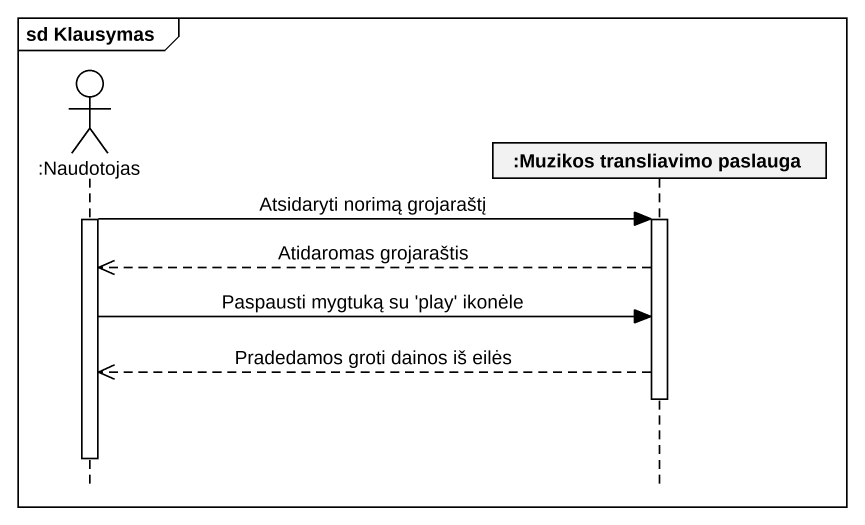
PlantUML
@startuml
mainframe sd Klausymas
hide footbox
actor ":Naudotojas" as Naudotojas
participant ":Muzikos transliavimo paslauga" as Muzikos_transliavimo

activate Naudotojas
Naudotojas -> Muzikos_transliavimo : Atsidaryti norimą grojaraštį
activate Muzikos_transliavimo
Muzikos_transliavimo -->> Naudotojas : Atidaromas grojaraštis
Naudotojas -> Muzikos_transliavimo : Paspausti mygtuką su 'play' ikonėle
Muzikos_transliavimo -->> Naudotojas : Pradedamos groti dainos iš eilės
deactivate Muzikos_transliavimo
deactivate Naudotojas
@enduml
